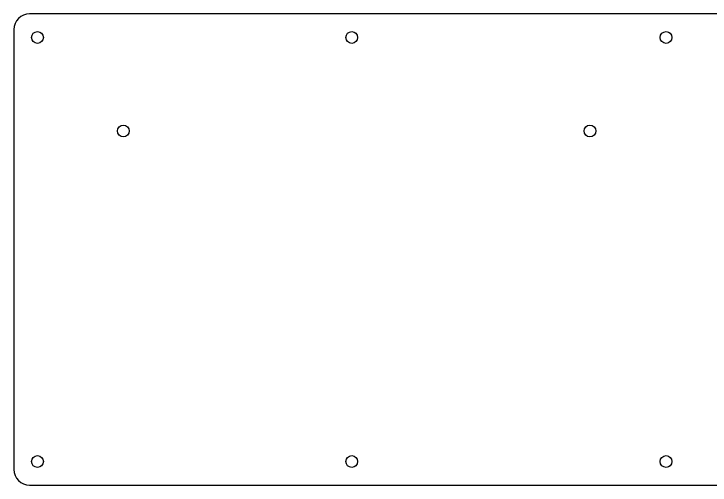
# Model space of a CAD drawing. Header units: millimetres. Extents: x 10 to 990, y 68 to 480.
# Drawn here: x 10 to 187.4, y 100 to 220 of the extents above; entities that cross this region are included whole.
import ezdxf

# ---------------------------------------------------------------- set-up
doc = ezdxf.new("R2010")
doc.units = ezdxf.units.MM
doc.header["$MEASUREMENT"] = 0

msp = doc.modelspace()

# ---------------------------------------------------------------- linework, layer by layer
for p, q in [((418.47, 220), (14, 220)), ((10, 216), (10, 104)), ((14, 100), (418.47, 100))]:
    msp.add_line(p, q)
for points in [[(14, 220), (11.79, 220), (10, 218.21), (10, 216)], [(10, 104), (10, 101.79), (11.79, 100), (14, 100)]]:
    msp.add_open_spline(points, degree=3)
for points in [[(17.5, 214), (17.5, 214.83), (16.83, 215.5), (16, 215.5), (15.17, 215.5), (14.5, 214.83), (14.5, 214), (14.5, 213.17), (15.17, 212.5), (16, 212.5), (16.83, 212.5), (17.5, 213.17), (17.5, 214)], [(97.59, 214), (97.59, 214.83), (96.92, 215.5), (96.09, 215.5), (95.27, 215.5), (94.59, 214.83), (94.59, 214), (94.59, 213.17), (95.27, 212.5), (96.09, 212.5), (96.92, 212.5), (97.59, 213.17), (97.59, 214)], [(177.69, 214), (177.69, 214.83), (177.02, 215.5), (176.19, 215.5), (175.36, 215.5), (174.69, 214.83), (174.69, 214), (174.69, 213.17), (175.36, 212.5), (176.19, 212.5), (177.02, 212.5), (177.69, 213.17), (177.69, 214)], [(39.39, 190.18), (39.39, 191.01), (38.72, 191.68), (37.89, 191.68), (37.07, 191.68), (36.39, 191.01), (36.39, 190.18), (36.39, 189.35), (37.07, 188.68), (37.89, 188.68), (38.72, 188.68), (39.39, 189.35), (39.39, 190.18)], [(158.29, 190.18), (158.29, 191.01), (157.62, 191.68), (156.79, 191.68), (155.96, 191.68), (155.29, 191.01), (155.29, 190.18), (155.29, 189.35), (155.96, 188.68), (156.79, 188.68), (157.62, 188.68), (158.29, 189.35), (158.29, 190.18)], [(17.5, 106), (17.5, 106.83), (16.83, 107.5), (16, 107.5), (15.17, 107.5), (14.5, 106.83), (14.5, 106), (14.5, 105.17), (15.17, 104.5), (16, 104.5), (16.83, 104.5), (17.5, 105.17), (17.5, 106)], [(97.59, 106), (97.59, 106.83), (96.92, 107.5), (96.09, 107.5), (95.27, 107.5), (94.59, 106.83), (94.59, 106), (94.59, 105.17), (95.27, 104.5), (96.09, 104.5), (96.92, 104.5), (97.59, 105.17), (97.59, 106)], [(177.69, 106), (177.69, 106.83), (177.02, 107.5), (176.19, 107.5), (175.36, 107.5), (174.69, 106.83), (174.69, 106), (174.69, 105.17), (175.36, 104.5), (176.19, 104.5), (177.02, 104.5), (177.69, 105.17), (177.69, 106)]]:
    msp.add_open_spline(points, degree=3, knots=[0, 0, 0, 0, 1, 1, 1, 2, 2, 2, 3, 3, 3, 4, 4, 4, 4])

doc.saveas('drawing.dxf')
